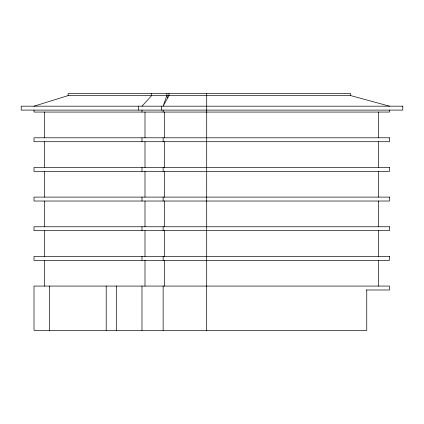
<?xml version="1.0" encoding="UTF-8"?>
<svg xmlns="http://www.w3.org/2000/svg" width="424" height="424" viewBox="0 0 424 424"><rect width="100%" height="100%" fill="white"/><g stroke="black" fill="none" stroke-linecap="round" stroke-linejoin="round"><path stroke-width="0.64" d="M166.839 93.64L166.839 95.601L163.134 106.18L168.975 95.601L168.975 93.64M141.982 106.18L151.617 95.601L151.617 93.64M34.005 106.18L68.142 95.601L350.701 95.601L389.497 106.18M366.394 289.99L389.497 289.99L389.497 286.073L34.005 286.073L34.005 330.36L366.76 330.36L366.76 289.99M166.839 95.601L167.84 97.955M389.497 110.102L389.497 112.063L34.005 112.063L34.005 110.102M378.415 112.063L378.415 137.795M378.415 141.717L378.415 167.453M378.415 171.37L378.415 197.107M378.415 201.024L378.415 226.761M378.415 230.683L378.415 256.419M378.415 260.336L378.415 286.073M350.701 95.601L350.701 93.64L68.142 93.64L68.142 95.601M206.716 93.64L206.695 330.36M164.486 112.063L164.486 137.795M164.486 141.717L164.486 167.453M164.486 171.37L164.486 197.107M164.486 201.024L164.486 226.761M164.486 230.683L164.486 256.419M164.486 260.336L164.486 286.073M163.134 110.102L163.134 112.063M163.134 137.795L163.134 141.717M163.134 167.453L163.134 171.37M163.134 197.107L163.134 201.024M163.134 226.761L163.134 230.683M163.134 256.419L163.134 260.336M163.134 286.073L163.134 330.36M161.512 106.18L161.512 110.102M144.992 112.063L144.992 137.795M144.992 141.717L144.992 167.453M144.992 171.37L144.992 197.107M144.992 201.024L144.992 226.761M144.992 230.683L144.992 256.419M144.992 260.336L144.992 286.073M141.982 110.102L141.982 112.063M141.982 137.795L141.982 141.717M141.982 167.453L141.982 171.37M141.982 197.107L141.982 201.024M141.982 226.761L141.982 230.683M141.982 256.419L141.982 260.336M141.982 286.073L141.982 330.36M138.372 106.18L138.372 110.102M116.314 286.073L116.314 330.36M106.201 286.073L106.201 330.36M49.56 286.073L49.56 330.36M44.668 112.063L44.668 137.795M44.668 141.717L44.668 167.453M44.668 171.37L44.668 197.107M44.668 201.024L44.668 226.761M44.668 230.683L44.668 256.419M44.668 260.336L44.668 286.073M402.8 106.18L21.2 106.18L21.2 110.102L402.8 110.102L402.8 106.18M389.497 137.795L34.005 137.795L34.005 141.717L389.497 141.717L389.497 137.795M389.497 167.453L34.005 167.453L34.005 171.37L389.497 171.37L389.497 167.453M389.497 197.107L34.005 197.107L34.005 201.024L389.497 201.024L389.497 197.107M389.497 226.761L34.005 226.761L34.005 230.683L389.497 230.683L389.497 226.761M389.497 256.419L34.005 256.419L34.005 260.336L389.497 260.336L389.497 256.419"/></g></svg>
